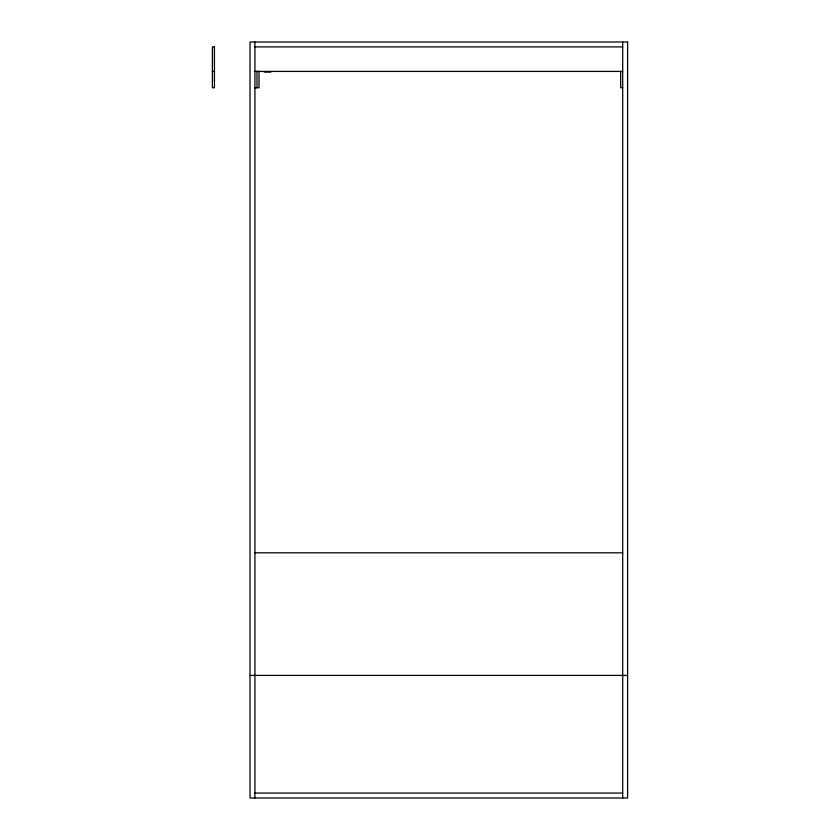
<?xml version="1.0" encoding="UTF-8"?>
<svg xmlns="http://www.w3.org/2000/svg" width="840" height="840" viewBox="0 0 840 840"><rect width="100%" height="100%" fill="white"/><g stroke="black" fill="none" stroke-linecap="round" stroke-linejoin="round"><path stroke-width="1.26" d="M254.929 46.904L622.702 46.904M212.394 71.421L214.431 71.421M254.929 71.421L622.702 71.421M264.233 72.072L270.869 72.072M254.929 87.77L259.014 87.77L259.014 71.169M622.702 87.77L620.666 87.77L620.666 71.169M254.929 552.804L622.702 552.804M250.026 675.413L627.606 675.413M254.929 793.075L622.702 793.075M622.702 42L622.702 798M256.977 71.169L256.977 87.77M254.929 42L254.929 798M627.606 42L250.026 42L250.026 798L627.606 798L627.606 42M214.431 46.904L212.394 46.904L212.394 87.77L214.431 87.77L214.431 46.904"/></g></svg>
